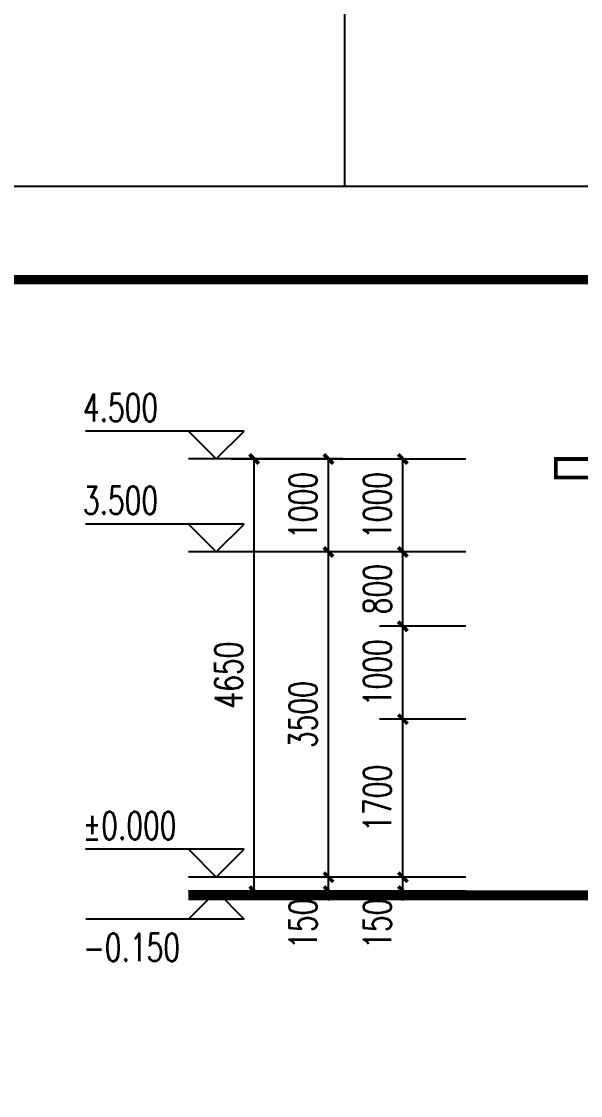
# Model space of a CAD drawing. Extents: x 5396719 to 5510122, y -514120 to -238224.
# Drawn here: x 5427020 to 5433037, y -481900 to -470343 of the extents above; entities that cross this region are included whole.
import ezdxf

# ---------------------------------------------------------------- set-up
doc = ezdxf.new("R2010")
doc.units = 0
doc.header["$LTSCALE"] = 1000
doc.header["$MEASUREMENT"] = 0
doc.layers.get('0').update_dxf_attribs({"linetype": 'CONTINUOUS'})
doc.layers.get('Defpoints').update_dxf_attribs({"linetype": 'CONTINUOUS'})
for name, color, linetype in [('1000', 7, 'CONTINUOUS'), ('PUB_DIM', 3, 'CONTINUOUS'), ('PUB_TEXT', 7, 'CONTINUOUS'), ('PUB_TITLE', 4, 'CONTINUOUS')]:
    doc.layers.add(name, color=color, linetype=linetype)
doc.layers.add('_0', color=7, linetype='CONTINUOUS', lineweight=25)
doc.styles.add('_TCH_DIM', font='SIMPLEX', dxfattribs={"bigfont": 'GBCBIG'})
doc.styles.add('_TCH_DIM_T3', font='SIMPLEX', dxfattribs={"width": 0.705882, "bigfont": 'GBCBIG'})
doc.dimstyles.new('_TCH_ARCH&&100', dxfattribs={"dimtxt": 297.5, "dimasz": 100, "dimexe": 250, "dimexo": 300, "dimgap": 126.25, "dimtad": 1, "dimdec": 0, "dimzin": 0, "dimdsep": 46, "dimtxsty": '_TCH_DIM_T3', "dimblk": 'ARCHTICK', "dimcen": 0.09, "dimclrt": 7, "dimazin": 2, "dimtfac": 1, "dimtdec": 0, "dimtix": 1, "dimtmove": 2, "dimatfit": 3, "dimfxl": 0, "dimtolj": 1, "dimtzin": 0, "dimarcsym": 0})

# ---------------------------------------------------------------- blocks, each defined once
blk = doc.blocks.new('_ArchTick')
at = {"color": 0, "linetype": 'ByBlock', "const_width": 0.4}
blk.add_lwpolyline([(-0.5, -0.5), (0.5, 0.5)], dxfattribs=at)
blk = doc.blocks.new('*D85')
at = {"layer": 'Defpoints', "color": 0}
for p in [(5431125, -479551), (5432104, -479551), (5432104, -479701)]:
    blk.add_point(p, dxfattribs=at)
at = {"layer": 'PUB_DIM', "color": 0, "lineweight": -2}
for p, q in [((5431125, -479551), (5431125, -479451)), ((5431804, -479551), (5430875, -479551)), ((5431125, -479701), (5431125, -479551)), ((5431804, -479701), (5430875, -479701)), ((5431125, -479701), (5431125, -479801))]:
    blk.add_line(p, q, dxfattribs=at)
at = {"layer": 'PUB_DIM', "color": 0, "lineweight": -2, "xscale": 100, "yscale": 100, "zscale": 100}
for p, rotation in [((5431125, -479551), 270), ((5431125, -479701), 90)]:
    blk.add_blockref('_ArchTick', p, dxfattribs=dict(at, rotation=rotation))
at = {"layer": 'PUB_DIM', "color": 7, "insert": (5430850, -480051), "char_height": 297.5, "attachment_point": 5, "rotation": 90, "style": '_TCH_DIM_T3'}
blk.add_mtext('\\A1;150', dxfattribs=at)
blk = doc.blocks.new('*D86')
at = {"layer": 'Defpoints', "color": 0}
for p in [(5431125, -477851), (5432104, -477851), (5432104, -479551)]:
    blk.add_point(p, dxfattribs=at)
at = {"layer": 'PUB_DIM', "color": 0, "lineweight": -2}
for p, q in [((5431804, -477851), (5430875, -477851)), ((5431125, -479551), (5431125, -477851)), ((5431804, -479551), (5430875, -479551))]:
    blk.add_line(p, q, dxfattribs=at)
at = {"layer": 'PUB_DIM', "color": 0, "lineweight": -2, "xscale": 100, "yscale": 100, "zscale": 100}
for p, rotation in [((5431125, -477851), 90), ((5431125, -479551), 270)]:
    blk.add_blockref('_ArchTick', p, dxfattribs=dict(at, rotation=rotation))
at = {"layer": 'PUB_DIM', "color": 7, "insert": (5430850, -478701), "char_height": 297.5, "attachment_point": 5, "rotation": 90, "style": '_TCH_DIM_T3'}
blk.add_mtext('\\A1;1700', dxfattribs=at)
blk = doc.blocks.new('*D87')
at = {"layer": 'Defpoints', "color": 0}
for p in [(5431125, -476851), (5432104, -476851), (5432104, -477851)]:
    blk.add_point(p, dxfattribs=at)
at = {"layer": 'PUB_DIM', "color": 0, "lineweight": -2}
for p, q in [((5431804, -476851), (5430875, -476851)), ((5431125, -477851), (5431125, -476851)), ((5431804, -477851), (5430875, -477851))]:
    blk.add_line(p, q, dxfattribs=at)
at = {"layer": 'PUB_DIM', "color": 0, "lineweight": -2, "xscale": 100, "yscale": 100, "zscale": 100}
for p, rotation in [((5431125, -476851), 90), ((5431125, -477851), 270)]:
    blk.add_blockref('_ArchTick', p, dxfattribs=dict(at, rotation=rotation))
at = {"layer": 'PUB_DIM', "color": 7, "insert": (5430850, -477351), "char_height": 297.5, "attachment_point": 5, "rotation": 90, "style": '_TCH_DIM_T3'}
blk.add_mtext('\\A1;1000', dxfattribs=at)
blk = doc.blocks.new('*D88')
at = {"layer": 'Defpoints', "color": 0}
for p in [(5431125, -476051), (5432104, -476051), (5432104, -476851)]:
    blk.add_point(p, dxfattribs=at)
at = {"layer": 'PUB_DIM', "color": 0, "lineweight": -2}
for p, q in [((5431804, -476051), (5430875, -476051)), ((5431125, -476851), (5431125, -476051)), ((5431804, -476851), (5430875, -476851))]:
    blk.add_line(p, q, dxfattribs=at)
at = {"layer": 'PUB_DIM', "color": 0, "lineweight": -2, "xscale": 100, "yscale": 100, "zscale": 100}
for p, rotation in [((5431125, -476051), 90), ((5431125, -476851), 270)]:
    blk.add_blockref('_ArchTick', p, dxfattribs=dict(at, rotation=rotation))
at = {"layer": 'PUB_DIM', "color": 7, "insert": (5430850, -476451), "char_height": 297.5, "attachment_point": 5, "rotation": 90, "style": '_TCH_DIM_T3'}
blk.add_mtext('\\A1;800', dxfattribs=at)
blk = doc.blocks.new('*D89')
at = {"layer": 'Defpoints', "color": 0}
for p in [(5431125, -475051), (5432104, -475051), (5432104, -476051)]:
    blk.add_point(p, dxfattribs=at)
at = {"layer": 'PUB_DIM', "color": 0, "lineweight": -2}
for p, q in [((5431804, -475051), (5430875, -475051)), ((5431125, -476051), (5431125, -475051)), ((5431804, -476051), (5430875, -476051))]:
    blk.add_line(p, q, dxfattribs=at)
at = {"layer": 'PUB_DIM', "color": 0, "lineweight": -2, "xscale": 100, "yscale": 100, "zscale": 100}
for p, rotation in [((5431125, -475051), 90), ((5431125, -476051), 270)]:
    blk.add_blockref('_ArchTick', p, dxfattribs=dict(at, rotation=rotation))
at = {"layer": 'PUB_DIM', "color": 7, "insert": (5430850, -475551), "char_height": 297.5, "attachment_point": 5, "rotation": 90, "style": '_TCH_DIM_T3'}
blk.add_mtext('\\A1;1000', dxfattribs=at)
blk = doc.blocks.new('*D165')
at = {"layer": 'Defpoints', "color": 0}
for p in [(5429525, -475051), (5432104, -475051), (5432104, -479701)]:
    blk.add_point(p, dxfattribs=at)
at = {"layer": 'PUB_DIM', "color": 0, "lineweight": -2}
for p, q in [((5431804, -475051), (5429275, -475051)), ((5429525, -479701), (5429525, -475051)), ((5431804, -479701), (5429275, -479701))]:
    blk.add_line(p, q, dxfattribs=at)
at = {"layer": 'PUB_DIM', "color": 0, "lineweight": -2, "xscale": 100, "yscale": 100, "zscale": 100}
for p, rotation in [((5429525, -475051), 90), ((5429525, -479701), 270)]:
    blk.add_blockref('_ArchTick', p, dxfattribs=dict(at, rotation=rotation))
at = {"layer": 'PUB_DIM', "color": 7, "insert": (5429250, -477376), "char_height": 297.5, "attachment_point": 5, "rotation": 90, "style": '_TCH_DIM_T3'}
blk.add_mtext('\\A1;4650', dxfattribs=at)
blk = doc.blocks.new('*D166')
at = {"layer": 'Defpoints', "color": 0}
for p in [(5430325, -479551), (5432104, -479551), (5432104, -479701)]:
    blk.add_point(p, dxfattribs=at)
at = {"layer": 'PUB_DIM', "color": 0, "lineweight": -2}
for p, q in [((5430325, -479551), (5430325, -479451)), ((5431804, -479551), (5430075, -479551)), ((5430325, -479701), (5430325, -479551)), ((5431804, -479701), (5430075, -479701)), ((5430325, -479701), (5430325, -479801))]:
    blk.add_line(p, q, dxfattribs=at)
at = {"layer": 'PUB_DIM', "color": 0, "lineweight": -2, "xscale": 100, "yscale": 100, "zscale": 100}
for p, rotation in [((5430325, -479551), 270), ((5430325, -479701), 90)]:
    blk.add_blockref('_ArchTick', p, dxfattribs=dict(at, rotation=rotation))
at = {"layer": 'PUB_DIM', "color": 7, "insert": (5430050, -480051), "char_height": 297.5, "attachment_point": 5, "rotation": 90, "style": '_TCH_DIM_T3'}
blk.add_mtext('\\A1;150', dxfattribs=at)
blk = doc.blocks.new('*D167')
at = {"layer": 'Defpoints', "color": 0}
for p in [(5430325, -476051), (5432104, -476051), (5432104, -479551)]:
    blk.add_point(p, dxfattribs=at)
at = {"layer": 'PUB_DIM', "color": 0, "lineweight": -2}
for p, q in [((5431804, -476051), (5430075, -476051)), ((5430325, -479551), (5430325, -476051)), ((5431804, -479551), (5430075, -479551))]:
    blk.add_line(p, q, dxfattribs=at)
at = {"layer": 'PUB_DIM', "color": 0, "lineweight": -2, "xscale": 100, "yscale": 100, "zscale": 100}
for p, rotation in [((5430325, -476051), 90), ((5430325, -479551), 270)]:
    blk.add_blockref('_ArchTick', p, dxfattribs=dict(at, rotation=rotation))
at = {"layer": 'PUB_DIM', "color": 7, "insert": (5430050, -477801), "char_height": 297.5, "attachment_point": 5, "rotation": 90, "style": '_TCH_DIM_T3'}
blk.add_mtext('\\A1;3500', dxfattribs=at)
blk = doc.blocks.new('*D168')
at = {"layer": 'Defpoints', "color": 0}
for p in [(5430325, -475051), (5432104, -475051), (5432104, -476051)]:
    blk.add_point(p, dxfattribs=at)
at = {"layer": 'PUB_DIM', "color": 0, "lineweight": -2}
for p, q in [((5431804, -475051), (5430075, -475051)), ((5430325, -476051), (5430325, -475051)), ((5431804, -476051), (5430075, -476051))]:
    blk.add_line(p, q, dxfattribs=at)
at = {"layer": 'PUB_DIM', "color": 0, "lineweight": -2, "xscale": 100, "yscale": 100, "zscale": 100}
for p, rotation in [((5430325, -475051), 90), ((5430325, -476051), 270)]:
    blk.add_blockref('_ArchTick', p, dxfattribs=dict(at, rotation=rotation))
at = {"layer": 'PUB_DIM', "color": 7, "insert": (5430050, -475551), "char_height": 297.5, "attachment_point": 5, "rotation": 90, "style": '_TCH_DIM_T3'}
blk.add_mtext('\\A1;1000', dxfattribs=at)

msp = doc.modelspace()

# ---------------------------------------------------------------- linework, layer by layer
msp.add_line((5432597.9, -479700.6), (5460425.9, -479700.6))
at = {"color": 0, "const_width": 40}
msp.add_lwpolyline([(5433370.9, -479700.6), (5433370.9, -475250.6), (5432770.9, -475250.6), (5432770.9, -475050.6), (5440170.9, -475050.6), (5440170.9, -475250.6), (5439570.9, -475250.6), (5439570.9, -479700.6)], dxfattribs=at)
at = {"color": 0}
msp.add_lwpolyline([(5428818, -479700.6), (5460425.9, -479700.6)], dxfattribs=at)
at = {"layer": '1000', "const_width": 100}
msp.add_lwpolyline([(5428815.9, -479750.6), (5460425.9, -479750.6)], dxfattribs=at)
at = {"layer": '_0', "color": 0}
msp.add_lwpolyline([(5424084, -468566.4), (5430496.4, -468566.4), (5430496.4, -472119.9), (5424084, -472119.9)], close=True, dxfattribs=at)
at = {"layer": 'PUB_DIM'}
for p, q in [((5429415.9, -474750.6), (5427710.3, -474750.6)), ((5429115.9, -475050.6), (5428815.9, -474750.6)), ((5429115.9, -475050.6), (5429415.9, -474750.6)), ((5430478.9, -475050.6), (5428815.9, -475050.6)), ((5429415.9, -475750.6), (5427710.3, -475750.6)), ((5429115.9, -476050.6), (5428815.9, -475750.6)), ((5429115.9, -476050.6), (5429415.9, -475750.6)), ((5430643.9, -476050.6), (5428815.9, -476050.6)), ((5429415.9, -479250.6), (5427710.3, -479250.6)), ((5429115.9, -479550.6), (5428815.9, -479250.6)), ((5429115.9, -479550.6), (5429415.9, -479250.6)), ((5430581.3, -479550.6), (5428815.9, -479550.6)), ((5429118, -479700.6), (5428818, -480000.6)), ((5429818, -479700.6), (5428818, -479700.6)), ((5429118, -479700.6), (5429418, -480000.6)), ((5429418, -480000.6), (5427712.5, -480000.6))]:
    msp.add_line(p, q, dxfattribs=at)
at = {"layer": 'PUB_TITLE', "color": 4}
msp.add_lwpolyline([(5424084, -514119.9), (5483484, -514119.9), (5483484, -472119.9), (5424084, -472119.9)], close=True, dxfattribs=at)
at = {"layer": 'PUB_TITLE', "color": 4, "const_width": 100}
msp.add_lwpolyline([(5426584, -513119.9), (5482484, -513119.9), (5482484, -473119.9), (5426584, -473119.9)], close=True, dxfattribs=at)

# ---------------------------------------------------------------- texts
at = {"layer": 'PUB_TEXT', "style": '_TCH_DIM', "width": 0.705882}
for s, p in [('4.500', (5427680.3, -474645.6)), ('3.500', (5427680.3, -475645.6)), ('%%P0.000', (5427680.3, -479145.6)), ('-0.150', (5427682.5, -480455.6))]:
    msp.add_text(s, height=297.5, dxfattribs=at).set_placement(p)

# ---------------------------------------------------------------- dimensions: what is measured, and where the dimension line sits
at = {"layer": 'PUB_DIM'}
for p1, p2, distance, picture, middle in [((5432104.1, -479700.6), (5432104.1, -475050.6), 2578.8, '*D165', (5429250.3, -477375.6)), ((5432104.1, -476050.6), (5432104.1, -475050.6), 1779, '*D168', (5430050.1, -475550.6)), ((5432104.1, -476050.6), (5432104.1, -475050.6), 979.2, '*D89', (5430849.9, -475550.6)), ((5432104.1, -479550.6), (5432104.1, -476050.6), 1779, '*D167', (5430050.1, -477800.6)), ((5432104.1, -476851), (5432104.1, -476050.6), 979.2, '*D88', (5430849.9, -476450.8)), ((5432104.1, -477850.6), (5432104.1, -476851), 979.2, '*D87', (5430849.9, -477350.8)), ((5432104.1, -479550.6), (5432104.1, -477850.6), 979.2, '*D86', (5430849.9, -478700.6))]:
    dim = msp.add_aligned_dim(p1=p1, p2=p2, distance=distance, dimstyle='_TCH_ARCH&&100', dxfattribs=at)
    dim.commit()
    dim.dimension.update_dxf_attribs({"geometry": picture, "text_midpoint": middle})
for base, picture, middle in [((5430325.1, -479550.6), '*D166', (5430050.1, -480050.6)), ((5431124.9, -479550.6), '*D85', (5430849.9, -480050.6))]:
    dim = msp.add_linear_dim(base=base, p1=(5432104.1, -479700.6), p2=(5432104.1, -479550.6), angle=90, dimstyle='_TCH_ARCH&&100', dxfattribs=at)
    dim.commit()
    dim.dimension.update_dxf_attribs({"geometry": picture, "text_midpoint": middle, "dimtype": 129})

doc.saveas('drawing.dxf')
